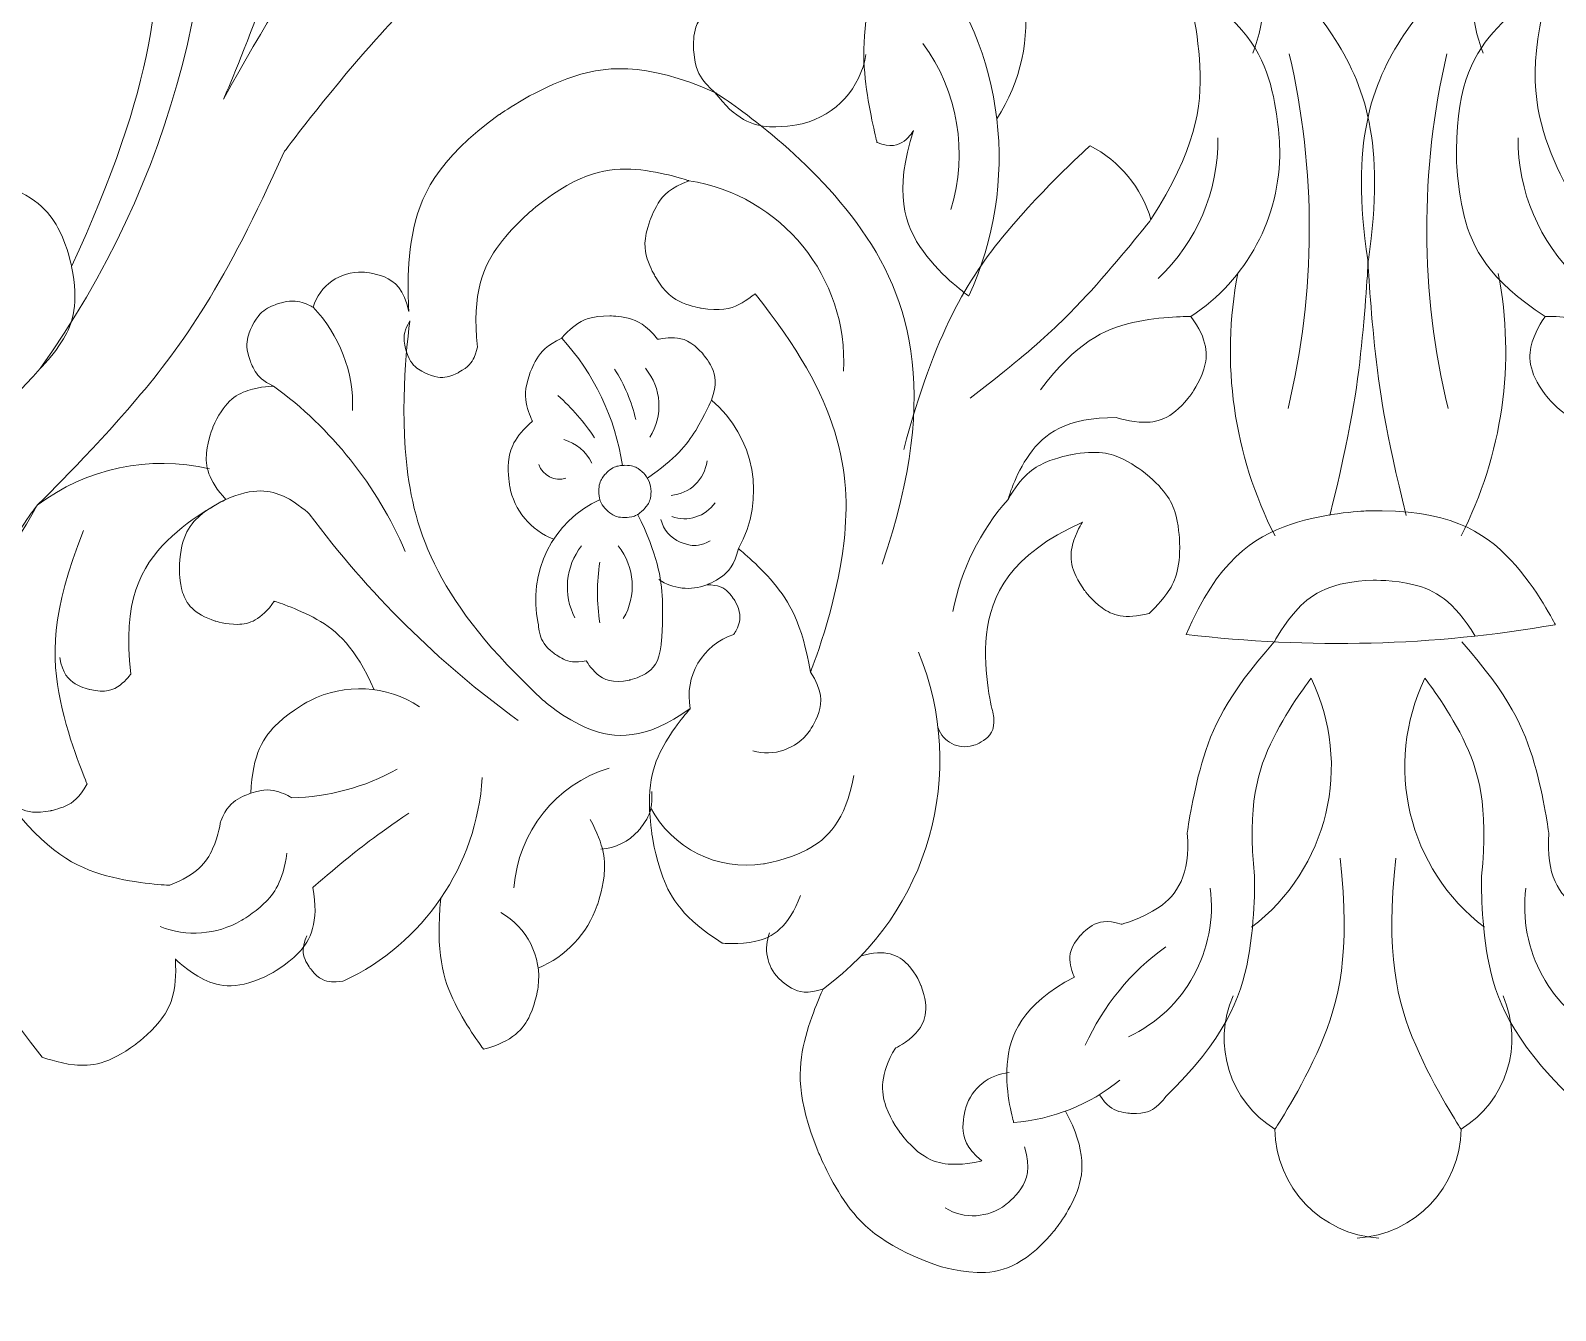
# Model space of a CAD drawing. Header units: millimetres. Extents: x 5145 to 5390, y 4061 to 4322.
# Drawn here: x 5203.39 to 5253.24, y 4118.08 to 4159.95 of the extents above; entities that cross this region are included whole.
import ezdxf

# ---------------------------------------------------------------- set-up
doc = ezdxf.new("R2010")
doc.units = ezdxf.units.MM
doc.header["$MEASUREMENT"] = 0
doc.layers.add('SITARA ALL', color=18, linetype='Continuous', true_color=0x000000)

msp = doc.modelspace()

# ---------------------------------------------------------------- linework, layer by layer
at = {"layer": 'SITARA ALL', "color": 2, "lineweight": 9, "true_color": 0xffff00}
for points, knots in [([(5145.115, 4183.106), (5145.115, 4183.106), (5389.115, 4183.106), (5389.115, 4183.106), (5389.115, 4183.106), (5389.115, 4183.106), (5389.115, 4152.606), (5389.115, 4122.106), (5389.115, 4061.106), (5389.115, 4061.106), (5389.115, 4061.106), (5389.115, 4061.106), (5328.115, 4061.106), (5267.115, 4061.106), (5145.115, 4061.106), (5145.115, 4061.106), (5145.115, 4061.106), (5145.115, 4061.106), (5145.115, 4091.606), (5145.115, 4122.106), (5145.115, 4183.106), (5145.115, 4183.106)], [0, 0, 0, 0, 0.142857, 0.142857, 0.142857, 0.285714, 0.285714, 0.285714, 0.428571, 0.428571, 0.428571, 0.571429, 0.571429, 0.571429, 0.714286, 0.714286, 0.714286, 0.857143, 0.857143, 0.857143, 1, 1, 1, 1]), ([(5156.493, 4092.915), (5156.493, 4092.915), (5147.115, 4092.915), (5147.115, 4092.915), (5147.115, 4092.915), (5147.115, 4092.915), (5147.115, 4115.213), (5147.115, 4137.511), (5147.115, 4182.106), (5147.115, 4182.106), (5147.115, 4182.106), (5147.115, 4182.106), (5197.115, 4182.106), (5247.115, 4182.106), (5347.115, 4182.106), (5347.115, 4182.106), (5347.115, 4182.106), (5347.115, 4182.106), (5347.115, 4152.106), (5347.115, 4122.106), (5347.115, 4062.106), (5347.115, 4062.106)], [0, 0, 0, 0, 0.125, 0.125, 0.125, 0.25, 0.25, 0.25, 0.375, 0.375, 0.375, 0.5, 0.5, 0.5, 0.625, 0.625, 0.625, 0.75, 0.75, 0.75, 1, 1, 1, 1]), ([(5232.727, 4162.469), (5235.248, 4159.285), (5235.763, 4154.95), (5234.062, 4151.263), (5234.062, 4151.263), (5233.194, 4151.865), (5232.577, 4152.717), (5231.96, 4153.57), (5231.593, 4154.673), (5232.26, 4156.677), (5232.26, 4156.677), (5232.137, 4156.472), (5231.948, 4156.329), (5231.758, 4156.185), (5231.504, 4156.102), (5231.063, 4156.284), (5231.063, 4156.284), (5230.82, 4157.229), (5230.698, 4158.196), (5230.577, 4159.164), (5230.577, 4160.155), (5231.063, 4162.043), (5231.063, 4162.043), (5231.06, 4163.28), (5230.848, 4164.498), (5230.635, 4165.715), (5230.212, 4166.914), (5228.661, 4168.841), (5228.661, 4168.841), (5228.282, 4169.585), (5227.745, 4170.224), (5227.209, 4170.862), (5226.515, 4171.395), (5224.882, 4171.746), (5224.882, 4171.746), (5224.066, 4171.922), (5223.232, 4171.909), (5222.398, 4171.896), (5221.547, 4171.696), (5220.243, 4170.651), (5220.243, 4170.651), (5218.11, 4168.829), (5216.15, 4166.822), (5214.19, 4164.814), (5212.404, 4162.622), (5209.699, 4157.705), (5209.699, 4157.705), (5210.354, 4159.194), (5210.894, 4160.728), (5211.434, 4162.263), (5211.858, 4163.842), (5212.214, 4167.077), (5212.214, 4167.077), (5212.434, 4168.304), (5212.223, 4169.527), (5212.013, 4170.75), (5211.371, 4171.969), (5209.095, 4172.991), (5209.095, 4172.991), (5209.14, 4173.622), (5209.025, 4174.243), (5208.909, 4174.865), (5208.633, 4175.476), (5207.626, 4176.242), (5207.626, 4176.242), (5207.122, 4176.626), (5206.539, 4176.869), (5205.956, 4177.113), (5205.293, 4177.216), (5204.1, 4176.793), (5204.1, 4176.793), (5203.503, 4176.581), (5202.98, 4176.226), (5202.457, 4175.872), (5202.008, 4175.374), (5201.709, 4174.144), (5201.709, 4174.144), (5201.56, 4173.528), (5201.57, 4172.897), (5201.581, 4172.265), (5201.751, 4171.616), (5202.617, 4170.693), (5202.617, 4170.693), (5202.822, 4170.333), (5203.124, 4170.052), (5203.426, 4169.771), (5203.825, 4169.568), (5204.647, 4169.66), (5204.647, 4169.66), (5205.058, 4169.706), (5205.436, 4169.871), (5205.814, 4170.037), (5206.158, 4170.323), (5206.399, 4171.115), (5206.399, 4171.115), (5207.231, 4167.967), (5207.499, 4164.723), (5207.767, 4161.478), (5207.472, 4158.137), (5204.732, 4152.23)], [0, 0, 0, 0, 0.029412, 0.029412, 0.029412, 0.058824, 0.058824, 0.058824, 0.088235, 0.088235, 0.088235, 0.117647, 0.117647, 0.117647, 0.147059, 0.147059, 0.147059, 0.176471, 0.176471, 0.176471, 0.205882, 0.205882, 0.205882, 0.235294, 0.235294, 0.235294, 0.264706, 0.264706, 0.264706, 0.294118, 0.294118, 0.294118, 0.323529, 0.323529, 0.323529, 0.352941, 0.352941, 0.352941, 0.382353, 0.382353, 0.382353, 0.411765, 0.411765, 0.411765, 0.441176, 0.441176, 0.441176, 0.470588, 0.470588, 0.470588, 0.5, 0.5, 0.5, 0.529412, 0.529412, 0.529412, 0.558824, 0.558824, 0.558824, 0.588235, 0.588235, 0.588235, 0.617647, 0.617647, 0.617647, 0.647059, 0.647059, 0.647059, 0.676471, 0.676471, 0.676471, 0.705882, 0.705882, 0.705882, 0.735294, 0.735294, 0.735294, 0.764706, 0.764706, 0.764706, 0.794118, 0.794118, 0.794118, 0.823529, 0.823529, 0.823529, 0.852941, 0.852941, 0.852941, 0.882353, 0.882353, 0.882353, 0.911765, 0.911765, 0.911765, 0.941176, 0.941176, 0.941176, 1, 1, 1, 1]), ([(5173.484, 4176.604), (5173.381, 4176.351), (5173.391, 4176.066), (5173.512, 4175.821), (5173.512, 4175.821), (5175.05, 4175.638), (5176.487, 4175.067), (5177.924, 4174.497), (5179.262, 4173.539), (5180.605, 4170.75), (5180.605, 4170.75), (5182.045, 4168.089), (5183.255, 4165.317), (5184.466, 4162.544), (5185.447, 4159.66), (5186.407, 4153.687), (5186.407, 4153.687), (5186.736, 4151.795), (5187.593, 4150.083), (5188.451, 4148.371), (5189.839, 4146.839), (5193.539, 4145.815), (5193.539, 4145.815), (5195.39, 4145.303), (5197.304, 4145.346), (5199.218, 4145.389), (5201.197, 4145.987), (5203.706, 4148.894), (5203.706, 4148.894), (5204.148, 4149.328), (5204.465, 4149.858), (5204.783, 4150.389), (5204.976, 4151.016), (5204.732, 4152.23), (5204.732, 4152.23), (5204.61, 4152.838), (5204.34, 4153.394), (5204.069, 4153.949), (5203.65, 4154.454), (5202.5, 4154.914), (5202.5, 4154.914), (5202.22, 4154.776), (5201.915, 4154.714), (5201.61, 4154.651), (5201.279, 4154.663), (5200.742, 4154.98), (5200.742, 4154.98), (5200.474, 4155.139), (5200.254, 4155.359), (5200.035, 4155.58), (5199.864, 4155.864), (5199.835, 4156.487)], [0, 0, 0, 0, 0.055556, 0.055556, 0.055556, 0.111111, 0.111111, 0.111111, 0.166667, 0.166667, 0.166667, 0.222222, 0.222222, 0.222222, 0.277778, 0.277778, 0.277778, 0.333333, 0.333333, 0.333333, 0.388889, 0.388889, 0.388889, 0.444444, 0.444444, 0.444444, 0.5, 0.5, 0.5, 0.555556, 0.555556, 0.555556, 0.611111, 0.611111, 0.611111, 0.666667, 0.666667, 0.666667, 0.722222, 0.722222, 0.722222, 0.777778, 0.777778, 0.777778, 0.833333, 0.833333, 0.833333, 0.888889, 0.888889, 0.888889, 1, 1, 1, 1]), ([(5234.978, 4157.054), (5236.583, 4159.507), (5236.113, 4162.767), (5233.877, 4164.662), (5233.877, 4164.662), (5235.042, 4164.191), (5236.289, 4164.213), (5237.536, 4164.236), (5238.866, 4164.753), (5239.942, 4167.024), (5239.942, 4167.024), (5239.354, 4167.053), (5238.788, 4167.211), (5238.222, 4167.37), (5237.677, 4167.659), (5236.97, 4168.599), (5236.97, 4168.599), (5236.607, 4168.914), (5236.174, 4169.122), (5235.74, 4169.33), (5235.238, 4169.43), (5234.325, 4169.125)], [0, 0, 0, 0, 0.125, 0.125, 0.125, 0.25, 0.25, 0.25, 0.375, 0.375, 0.375, 0.5, 0.5, 0.5, 0.625, 0.625, 0.625, 0.75, 0.75, 0.75, 1, 1, 1, 1]), ([(5209.241, 4145.614), (5207.28, 4146.069), (5205.219, 4145.634), (5203.611, 4144.424), (5203.611, 4144.424), (5205.312, 4146.074), (5206.847, 4147.879), (5208.382, 4149.684), (5209.751, 4151.644), (5211.681, 4155.974), (5211.681, 4155.974), (5213.03, 4157.793), (5214.533, 4159.489), (5216.036, 4161.184), (5217.692, 4162.756), (5221.466, 4165.263), (5221.466, 4165.263), (5221.549, 4165.777), (5221.481, 4166.293), (5221.414, 4166.808), (5221.196, 4167.324), (5220.342, 4167.922), (5220.342, 4167.922), (5219.915, 4168.221), (5219.421, 4168.384), (5218.928, 4168.548), (5218.368, 4168.577), (5217.458, 4168.069)], [0, 0, 0, 0, 0.1, 0.1, 0.1, 0.2, 0.2, 0.2, 0.3, 0.3, 0.3, 0.4, 0.4, 0.4, 0.5, 0.5, 0.5, 0.6, 0.6, 0.6, 0.7, 0.7, 0.7, 0.8, 0.8, 0.8, 1, 1, 1, 1]), ([(5230.698, 4159.164), (5230.531, 4158.065), (5229.72, 4157.174), (5228.643, 4156.902), (5228.643, 4156.902), (5228.104, 4156.767), (5227.551, 4156.799), (5226.998, 4156.832), (5226.43, 4157.033), (5225.762, 4157.921), (5225.762, 4157.921), (5225.564, 4158.087), (5225.402, 4158.289), (5225.241, 4158.491), (5225.116, 4158.729), (5225.071, 4159.245), (5225.071, 4159.245), (5225.049, 4159.502), (5225.078, 4159.76), (5225.108, 4160.017), (5225.19, 4160.274), (5225.524, 4160.67), (5225.524, 4160.67), (5225.691, 4160.867), (5225.894, 4161.028), (5226.097, 4161.188), (5226.336, 4161.311), (5226.851, 4161.353), (5226.851, 4161.353), (5227.109, 4161.374), (5227.366, 4161.343), (5227.624, 4161.311), (5227.88, 4161.228), (5228.274, 4160.892), (5228.274, 4160.892), (5228.536, 4162.061), (5228.648, 4163.253), (5228.76, 4164.446), (5228.721, 4165.662), (5228.045, 4167.961)], [0, 0, 0, 0, 0.071429, 0.071429, 0.071429, 0.142857, 0.142857, 0.142857, 0.214286, 0.214286, 0.214286, 0.285714, 0.285714, 0.285714, 0.357143, 0.357143, 0.357143, 0.428571, 0.428571, 0.428571, 0.5, 0.5, 0.5, 0.571429, 0.571429, 0.571429, 0.642857, 0.642857, 0.642857, 0.714286, 0.714286, 0.714286, 0.785714, 0.785714, 0.785714, 0.857143, 0.857143, 0.857143, 1, 1, 1, 1]), ([(5243.351, 4159.201), (5243.786, 4160.322), (5243.82, 4161.558), (5243.448, 4162.701), (5243.448, 4162.701), (5244.882, 4161.41), (5245.944, 4159.8), (5247.007, 4158.191), (5247.697, 4156.264), (5247.125, 4152.446), (5247.125, 4152.446), (5247.045, 4151.036), (5246.9, 4149.632), (5246.756, 4148.227), (5246.545, 4146.828), (5245.867, 4144.086)], [0, 0, 0, 0, 0.166667, 0.166667, 0.166667, 0.333333, 0.333333, 0.333333, 0.5, 0.5, 0.5, 0.666667, 0.666667, 0.666667, 1, 1, 1, 1]), ([(5250.878, 4159.201), (5250.444, 4160.321), (5250.41, 4161.558), (5250.781, 4162.701), (5250.781, 4162.701), (5249.347, 4161.408), (5248.284, 4159.799), (5247.222, 4158.19), (5246.531, 4156.266), (5247.105, 4152.446), (5247.105, 4152.446), (5247.184, 4151.036), (5247.329, 4149.632), (5247.474, 4148.227), (5247.684, 4146.828), (5248.362, 4144.086)], [0, 0, 0, 0, 0.166667, 0.166667, 0.166667, 0.333333, 0.333333, 0.333333, 0.5, 0.5, 0.5, 0.666667, 0.666667, 0.666667, 1, 1, 1, 1]), ([(5241.326, 4150.592), (5243.159, 4151.793), (5244.253, 4153.844), (5244.228, 4156.036), (5244.228, 4156.036), (5244.215, 4157.132), (5243.923, 4158.186), (5243.632, 4159.241), (5243.062, 4160.254), (5241.201, 4161.412), (5241.201, 4161.412), (5241.551, 4160.111), (5241.618, 4158.766), (5241.685, 4157.421), (5241.47, 4156.033), (5240.018, 4153.764), (5240.018, 4153.764), (5239.16, 4152.668), (5238.234, 4151.63), (5237.308, 4150.591), (5236.314, 4149.609), (5234.104, 4147.919)], [0, 0, 0, 0, 0.125, 0.125, 0.125, 0.25, 0.25, 0.25, 0.375, 0.375, 0.375, 0.5, 0.5, 0.5, 0.625, 0.625, 0.625, 0.75, 0.75, 0.75, 1, 1, 1, 1]), ([(5260.126, 4147.919), (5257.915, 4149.609), (5255.927, 4151.573), (5254.211, 4153.764), (5254.211, 4153.764), (5253.485, 4154.898), (5253.015, 4156.159), (5252.544, 4157.421), (5252.33, 4158.81), (5253.028, 4161.412), (5253.028, 4161.412), (5252.098, 4160.832), (5251.348, 4160.036), (5250.597, 4159.24), (5250.027, 4158.228), (5250.002, 4156.036), (5250.002, 4156.036), (5249.989, 4154.94), (5250.256, 4153.879), (5250.523, 4152.819), (5251.07, 4151.793), (5252.904, 4150.592), (5252.904, 4150.592), (5252.625, 4150.214), (5252.484, 4149.766), (5252.344, 4149.319), (5252.343, 4148.803), (5252.901, 4148.045), (5252.901, 4148.045), (5253.179, 4147.666), (5253.565, 4147.399), (5253.95, 4147.132), (5254.443, 4146.978), (5255.332, 4147.285), (5255.332, 4147.285), (5256.158, 4147.294), (5256.935, 4147.023), (5257.712, 4146.753), (5258.44, 4146.204), (5258.881, 4144.612), (5258.881, 4144.612), (5259.341, 4144.093), (5259.728, 4143.517), (5260.114, 4142.94), (5260.426, 4142.306), (5260.686, 4140.944)], [0, 0, 0, 0, 0.0625, 0.0625, 0.0625, 0.125, 0.125, 0.125, 0.1875, 0.1875, 0.1875, 0.25, 0.25, 0.25, 0.3125, 0.3125, 0.3125, 0.375, 0.375, 0.375, 0.4375, 0.4375, 0.4375, 0.5, 0.5, 0.5, 0.5625, 0.5625, 0.5625, 0.625, 0.625, 0.625, 0.6875, 0.6875, 0.6875, 0.75, 0.75, 0.75, 0.8125, 0.8125, 0.8125, 0.875, 0.875, 0.875, 1, 1, 1, 1]), ([(5212.627, 4150.898), (5212.843, 4151.605), (5213.511, 4152.076), (5214.249, 4152.042), (5214.249, 4152.042), (5214.618, 4152.026), (5214.958, 4151.885), (5215.298, 4151.744), (5215.609, 4151.478), (5215.76, 4150.755), (5215.76, 4150.755), (5215.648, 4152.014), (5215.873, 4153.255), (5216.098, 4154.497), (5216.661, 4155.722), (5218.715, 4157.194), (5218.715, 4157.194), (5219.742, 4157.93), (5220.926, 4158.367), (5222.11, 4158.804), (5223.451, 4158.942), (5225.762, 4157.921), (5225.762, 4157.921), (5228.357, 4156.301), (5230.22, 4153.891), (5232.084, 4151.481), (5233.216, 4148.28), (5231.233, 4142.494)], [0, 0, 0, 0, 0.1, 0.1, 0.1, 0.2, 0.2, 0.2, 0.3, 0.3, 0.3, 0.4, 0.4, 0.4, 0.5, 0.5, 0.5, 0.6, 0.6, 0.6, 0.7, 0.7, 0.7, 0.8, 0.8, 0.8, 1, 1, 1, 1]), ([(5240.018, 4153.764), (5239.713, 4154.808), (5238.993, 4155.68), (5238.026, 4156.178), (5238.026, 4156.178), (5236.549, 4154.852), (5235.281, 4153.326), (5234.014, 4151.8), (5232.956, 4150.074), (5231.935, 4146.238)], [0, 0, 0, 0, 0.25, 0.25, 0.25, 0.5, 0.5, 0.5, 1, 1, 1, 1]), ([(5225.651, 4147.859), (5227.075, 4146.667), (5227.444, 4144.625), (5226.531, 4143.007), (5226.531, 4143.007), (5227.155, 4142.498), (5227.677, 4141.884), (5228.198, 4141.27), (5228.617, 4140.551), (5228.886, 4138.963), (5228.886, 4138.963), (5229.733, 4141.037), (5229.984, 4143.259), (5230.234, 4145.48), (5229.889, 4147.849), (5227.076, 4151.337), (5227.076, 4151.337), (5226.831, 4151.133), (5226.547, 4150.987), (5226.263, 4150.841), (5225.94, 4150.755), (5225.311, 4150.864), (5225.311, 4150.864), (5224.997, 4150.918), (5224.702, 4151.041), (5224.408, 4151.163), (5224.133, 4151.354), (5223.81, 4151.904), (5223.81, 4151.904), (5223.648, 4152.179), (5223.552, 4152.483), (5223.455, 4152.787), (5223.422, 4153.12), (5223.634, 4153.722), (5223.634, 4153.722), (5223.739, 4154.024), (5223.909, 4154.294), (5224.078, 4154.564), (5224.311, 4154.804), (5224.907, 4155.032), (5224.907, 4155.032), (5224.066, 4155.329), (5223.178, 4155.4), (5222.29, 4155.471), (5221.356, 4155.317), (5219.954, 4154.212), (5219.954, 4154.212), (5219.254, 4153.66), (5218.719, 4152.948), (5218.183, 4152.236), (5217.814, 4151.364), (5217.998, 4149.589), (5217.998, 4149.589), (5217.963, 4149.414), (5217.891, 4149.252), (5217.818, 4149.09), (5217.708, 4148.94), (5217.396, 4148.769), (5217.396, 4148.769), (5217.241, 4148.684), (5217.07, 4148.635), (5216.899, 4148.586), (5216.713, 4148.574), (5216.382, 4148.703), (5216.382, 4148.703), (5216.216, 4148.768), (5216.069, 4148.868), (5215.922, 4148.968), (5215.794, 4149.102), (5215.68, 4149.439), (5215.68, 4149.439), (5215.623, 4149.608), (5215.605, 4149.784), (5215.587, 4149.961), (5215.608, 4150.146), (5215.793, 4150.45), (5215.793, 4150.45), (5215.446, 4148.152), (5215.678, 4145.843), (5215.91, 4143.534), (5216.721, 4141.215), (5220.132, 4138.057), (5220.132, 4138.057), (5220.802, 4137.445), (5221.64, 4137.109), (5222.478, 4136.773), (5223.483, 4136.712), (5224.957, 4137.77), (5224.957, 4137.77), (5224.457, 4137.216), (5224.092, 4136.567), (5223.727, 4135.917), (5223.496, 4135.171), (5223.698, 4133.692), (5223.698, 4133.692), (5223.799, 4132.953), (5224.06, 4132.255), (5224.321, 4131.556), (5224.743, 4130.9), (5226.004, 4130.101), (5226.004, 4130.101), (5226.559, 4130.032), (5227.102, 4130.159), (5227.644, 4130.286), (5228.174, 4130.609), (5228.558, 4131.661)], [0, 0, 0, 0, 0.027778, 0.027778, 0.027778, 0.055556, 0.055556, 0.055556, 0.083333, 0.083333, 0.083333, 0.111111, 0.111111, 0.111111, 0.138889, 0.138889, 0.138889, 0.166667, 0.166667, 0.166667, 0.194444, 0.194444, 0.194444, 0.222222, 0.222222, 0.222222, 0.25, 0.25, 0.25, 0.277778, 0.277778, 0.277778, 0.305556, 0.305556, 0.305556, 0.333333, 0.333333, 0.333333, 0.361111, 0.361111, 0.361111, 0.388889, 0.388889, 0.388889, 0.416667, 0.416667, 0.416667, 0.444444, 0.444444, 0.444444, 0.472222, 0.472222, 0.472222, 0.5, 0.5, 0.5, 0.527778, 0.527778, 0.527778, 0.555556, 0.555556, 0.555556, 0.583333, 0.583333, 0.583333, 0.611111, 0.611111, 0.611111, 0.638889, 0.638889, 0.638889, 0.666667, 0.666667, 0.666667, 0.694444, 0.694444, 0.694444, 0.722222, 0.722222, 0.722222, 0.75, 0.75, 0.75, 0.777778, 0.777778, 0.777778, 0.805556, 0.805556, 0.805556, 0.833333, 0.833333, 0.833333, 0.861111, 0.861111, 0.861111, 0.888889, 0.888889, 0.888889, 0.916667, 0.916667, 0.916667, 0.944444, 0.944444, 0.944444, 1, 1, 1, 1]), ([(5213.919, 4147.519), (5213.961, 4148.774), (5213.496, 4149.992), (5212.627, 4150.898), (5212.627, 4150.898), (5212.455, 4150.994), (5212.267, 4151.052), (5212.079, 4151.11), (5211.876, 4151.132), (5211.5, 4151.015), (5211.5, 4151.015), (5211.311, 4150.957), (5211.139, 4150.862), (5210.967, 4150.767), (5210.811, 4150.634), (5210.635, 4150.282), (5210.635, 4150.282), (5210.547, 4150.106), (5210.496, 4149.916), (5210.446, 4149.726), (5210.434, 4149.521), (5210.566, 4149.15), (5210.566, 4149.15), (5210.632, 4148.965), (5210.735, 4148.797), (5210.837, 4148.629), (5210.976, 4148.479), (5211.335, 4148.318), (5211.335, 4148.318), (5210.901, 4148.308), (5210.49, 4148.171), (5210.079, 4148.034), (5209.692, 4147.77), (5209.355, 4146.969), (5209.355, 4146.969), (5209.187, 4146.569), (5209.144, 4146.138), (5209.101, 4145.707), (5209.183, 4145.245), (5209.777, 4144.611), (5209.777, 4144.611), (5208.703, 4144.089), (5207.854, 4143.256), (5207.005, 4142.422), (5206.381, 4141.277), (5206.673, 4138.906), (5206.673, 4138.906), (5206.522, 4138.692), (5206.315, 4138.535), (5206.107, 4138.377), (5205.842, 4138.275), (5205.332, 4138.392), (5205.332, 4138.392), (5205.078, 4138.45), (5204.853, 4138.582), (5204.628, 4138.714), (5204.434, 4138.921), (5204.348, 4139.436)], [0, 0, 0, 0, 0.05, 0.05, 0.05, 0.1, 0.1, 0.1, 0.15, 0.15, 0.15, 0.2, 0.2, 0.2, 0.25, 0.25, 0.25, 0.3, 0.3, 0.3, 0.35, 0.35, 0.35, 0.4, 0.4, 0.4, 0.45, 0.45, 0.45, 0.5, 0.5, 0.5, 0.55, 0.55, 0.55, 0.6, 0.6, 0.6, 0.65, 0.65, 0.65, 0.7, 0.7, 0.7, 0.75, 0.75, 0.75, 0.8, 0.8, 0.8, 0.85, 0.85, 0.85, 0.9, 0.9, 0.9, 1, 1, 1, 1]), ([(5220.495, 4143.31), (5219.744, 4143.594), (5219.196, 4144.253), (5219.054, 4145.044), (5219.054, 4145.044), (5218.982, 4145.439), (5219.017, 4145.838), (5219.052, 4146.238), (5219.194, 4146.642), (5219.798, 4147.171), (5219.798, 4147.171), (5219.681, 4147.414), (5219.615, 4147.676), (5219.549, 4147.937), (5219.534, 4148.216), (5219.713, 4148.725), (5219.713, 4148.725), (5219.802, 4148.979), (5219.941, 4149.211), (5220.08, 4149.442), (5220.268, 4149.651), (5220.754, 4149.884), (5220.754, 4149.884), (5220.949, 4150.117), (5221.192, 4150.301), (5221.434, 4150.484), (5221.724, 4150.618), (5222.332, 4150.611), (5222.332, 4150.611), (5222.636, 4150.607), (5222.931, 4150.535), (5223.227, 4150.463), (5223.513, 4150.322), (5223.891, 4149.846), (5223.891, 4149.846), (5224.161, 4149.909), (5224.437, 4149.895), (5224.713, 4149.882), (5224.996, 4149.792), (5225.363, 4149.377), (5225.363, 4149.377), (5225.547, 4149.17), (5225.667, 4148.92), (5225.786, 4148.671), (5225.841, 4148.379), (5225.651, 4147.859), (5225.651, 4147.859), (5225.428, 4147.344), (5225.135, 4146.866), (5224.842, 4146.387), (5224.479, 4145.945), (5223.556, 4145.306)], [0, 0, 0, 0, 0.055556, 0.055556, 0.055556, 0.111111, 0.111111, 0.111111, 0.166667, 0.166667, 0.166667, 0.222222, 0.222222, 0.222222, 0.277778, 0.277778, 0.277778, 0.333333, 0.333333, 0.333333, 0.388889, 0.388889, 0.388889, 0.444444, 0.444444, 0.444444, 0.5, 0.5, 0.5, 0.555556, 0.555556, 0.555556, 0.611111, 0.611111, 0.611111, 0.666667, 0.666667, 0.666667, 0.722222, 0.722222, 0.722222, 0.777778, 0.777778, 0.777778, 0.833333, 0.833333, 0.833333, 0.888889, 0.888889, 0.888889, 1, 1, 1, 1]), ([(5233.543, 4140.944), (5233.804, 4142.307), (5234.428, 4143.574), (5235.348, 4144.612), (5235.348, 4144.612), (5235.568, 4145.408), (5236.043, 4146.08), (5236.517, 4146.752), (5237.246, 4147.301), (5238.897, 4147.285), (5238.897, 4147.285), (5239.342, 4147.132), (5239.811, 4147.132), (5240.279, 4147.133), (5240.772, 4147.286), (5241.329, 4148.045), (5241.329, 4148.045), (5241.607, 4148.424), (5241.746, 4148.872), (5241.885, 4149.32), (5241.885, 4149.835), (5241.326, 4150.592), (5241.326, 4150.592), (5240.361, 4150.608), (5239.422, 4150.393), (5238.484, 4150.179), (5237.57, 4149.734), (5236.405, 4148.198)], [0, 0, 0, 0, 0.1, 0.1, 0.1, 0.2, 0.2, 0.2, 0.3, 0.3, 0.3, 0.4, 0.4, 0.4, 0.5, 0.5, 0.5, 0.6, 0.6, 0.6, 0.7, 0.7, 0.7, 0.8, 0.8, 0.8, 1, 1, 1, 1]), ([(5186.7, 4147.929), (5187.064, 4143.972), (5189.966, 4140.719), (5193.857, 4139.914), (5193.857, 4139.914), (5195.803, 4139.512), (5197.765, 4139.767), (5199.727, 4140.023), (5201.706, 4140.936), (5203.611, 4144.424), (5203.611, 4144.424), (5201.55, 4141.755), (5200.534, 4138.557), (5199.519, 4135.359), (5199.55, 4131.631), (5203.77, 4126.371), (5203.77, 4126.371), (5204.281, 4126.176), (5204.824, 4126.118), (5205.368, 4126.06), (5205.943, 4126.138), (5206.823, 4126.788), (5206.823, 4126.788), (5207.264, 4127.113), (5207.607, 4127.538), (5207.95, 4127.963), (5208.195, 4128.489), (5208.125, 4129.581), (5208.125, 4129.581), (5208.534, 4129.168), (5209.053, 4128.912), (5209.573, 4128.656), (5210.202, 4128.557), (5211.234, 4129.093), (5211.234, 4129.093), (5211.749, 4129.361), (5212.148, 4129.781), (5212.547, 4130.201), (5212.828, 4130.772), (5212.622, 4131.917), (5212.622, 4131.917), (5213.12, 4132.354), (5213.63, 4132.776), (5214.141, 4133.198), (5214.664, 4133.605), (5215.758, 4134.352)], [0, 0, 0, 0, 0.0625, 0.0625, 0.0625, 0.125, 0.125, 0.125, 0.1875, 0.1875, 0.1875, 0.25, 0.25, 0.25, 0.3125, 0.3125, 0.3125, 0.375, 0.375, 0.375, 0.4375, 0.4375, 0.4375, 0.5, 0.5, 0.5, 0.5625, 0.5625, 0.5625, 0.625, 0.625, 0.625, 0.6875, 0.6875, 0.6875, 0.75, 0.75, 0.75, 0.8125, 0.8125, 0.8125, 0.875, 0.875, 0.875, 1, 1, 1, 1]), ([(5233.059, 4137.138), (5233.226, 4136.677), (5233.721, 4136.423), (5234.193, 4136.557), (5234.193, 4136.557), (5234.429, 4136.625), (5234.618, 4136.777), (5234.808, 4136.93), (5234.952, 4137.168), (5234.85, 4137.648), (5234.85, 4137.648), (5234.506, 4138.903), (5234.644, 4140.19), (5234.783, 4141.477), (5235.405, 4142.796), (5237.776, 4143.866), (5237.776, 4143.866), (5237.559, 4143.521), (5237.457, 4143.128), (5237.355, 4142.734), (5237.37, 4142.291), (5237.851, 4141.633), (5237.851, 4141.633), (5238.092, 4141.303), (5238.42, 4141.064), (5238.749, 4140.825), (5239.166, 4140.676), (5239.955, 4140.881), (5239.955, 4140.881), (5240.284, 4141.175), (5240.539, 4141.533), (5240.795, 4141.891), (5240.978, 4142.313), (5240.956, 4143.193), (5240.956, 4143.193), (5240.946, 4143.634), (5240.839, 4144.06), (5240.732, 4144.487), (5240.529, 4144.9), (5239.844, 4145.454), (5239.844, 4145.454), (5239.502, 4145.731), (5239.108, 4145.926), (5238.714, 4146.121), (5238.267, 4146.234), (5237.402, 4146.072), (5237.402, 4146.072), (5236.969, 4145.991), (5236.565, 4145.817), (5236.161, 4145.643), (5235.786, 4145.377), (5235.348, 4144.612)], [0, 0, 0, 0, 0.055556, 0.055556, 0.055556, 0.111111, 0.111111, 0.111111, 0.166667, 0.166667, 0.166667, 0.222222, 0.222222, 0.222222, 0.277778, 0.277778, 0.277778, 0.333333, 0.333333, 0.333333, 0.388889, 0.388889, 0.388889, 0.444444, 0.444444, 0.444444, 0.5, 0.5, 0.5, 0.555556, 0.555556, 0.555556, 0.611111, 0.611111, 0.611111, 0.666667, 0.666667, 0.666667, 0.722222, 0.722222, 0.722222, 0.777778, 0.777778, 0.777778, 0.833333, 0.833333, 0.833333, 0.888889, 0.888889, 0.888889, 1, 1, 1, 1]), ([(5223.675, 4144.871), (5223.675, 4145.098), (5223.585, 4145.315), (5223.425, 4145.475), (5223.425, 4145.475), (5223.345, 4145.555), (5223.25, 4145.618), (5223.156, 4145.681), (5223.048, 4145.726), (5222.821, 4145.725), (5222.821, 4145.725), (5222.708, 4145.725), (5222.597, 4145.703), (5222.486, 4145.68), (5222.377, 4145.635), (5222.217, 4145.475), (5222.217, 4145.475), (5222.137, 4145.394), (5222.074, 4145.3), (5222.012, 4145.206), (5221.967, 4145.098), (5221.967, 4144.871), (5221.967, 4144.871), (5221.967, 4144.758), (5221.99, 4144.647), (5222.012, 4144.536), (5222.057, 4144.427), (5222.218, 4144.267), (5222.218, 4144.267), (5222.298, 4144.187), (5222.392, 4144.124), (5222.486, 4144.062), (5222.594, 4144.017), (5222.821, 4144.017), (5222.821, 4144.017), (5222.935, 4144.017), (5223.046, 4144.039), (5223.157, 4144.062), (5223.265, 4144.107), (5223.425, 4144.268), (5223.425, 4144.268), (5223.506, 4144.348), (5223.568, 4144.442), (5223.631, 4144.536), (5223.676, 4144.644), (5223.675, 4144.871)], [0, 0, 0, 0, 0.066667, 0.066667, 0.066667, 0.133333, 0.133333, 0.133333, 0.2, 0.2, 0.2, 0.266667, 0.266667, 0.266667, 0.333333, 0.333333, 0.333333, 0.4, 0.4, 0.4, 0.466667, 0.466667, 0.466667, 0.533333, 0.533333, 0.533333, 0.6, 0.6, 0.6, 0.666667, 0.666667, 0.666667, 0.733333, 0.733333, 0.733333, 0.8, 0.8, 0.8, 0.866667, 0.866667, 0.866667, 0.933333, 0.933333, 0.933333, 1, 1, 1, 1]), ([(5219.333, 4137.381), (5216.724, 4139.271), (5214.42, 4141.551), (5212.504, 4144.14), (5212.504, 4144.14), (5212.137, 4144.483), (5211.686, 4144.701), (5211.234, 4144.919), (5210.699, 4145.012), (5209.777, 4144.611), (5209.777, 4144.611), (5209.316, 4144.411), (5208.937, 4144.083), (5208.557, 4143.756), (5208.259, 4143.302), (5208.26, 4142.297), (5208.26, 4142.297), (5208.249, 4141.92), (5208.363, 4141.563), (5208.476, 4141.206), (5208.713, 4140.868), (5209.428, 4140.633), (5209.428, 4140.633), (5209.786, 4140.516), (5210.161, 4140.523), (5210.535, 4140.53), (5210.927, 4140.661), (5211.356, 4141.279), (5211.356, 4141.279), (5212.086, 4141.061), (5212.75, 4140.687), (5213.413, 4140.314), (5214.01, 4139.784), (5214.62, 4138.388)], [0, 0, 0, 0, 0.083333, 0.083333, 0.083333, 0.166667, 0.166667, 0.166667, 0.25, 0.25, 0.25, 0.333333, 0.333333, 0.333333, 0.416667, 0.416667, 0.416667, 0.5, 0.5, 0.5, 0.583333, 0.583333, 0.583333, 0.666667, 0.666667, 0.666667, 0.75, 0.75, 0.75, 0.833333, 0.833333, 0.833333, 1, 1, 1, 1]), ([(5222.008, 4144.61), (5220.462, 4143.902), (5219.621, 4142.213), (5219.99, 4140.554), (5219.99, 4140.554), (5220, 4140.363), (5220.051, 4140.179), (5220.101, 4139.995), (5220.193, 4139.818), (5220.494, 4139.583), (5220.494, 4139.583), (5220.645, 4139.466), (5220.818, 4139.384), (5220.99, 4139.302), (5221.184, 4139.256), (5221.559, 4139.331), (5221.559, 4139.331), (5221.701, 4139.084), (5221.915, 4138.897), (5222.129, 4138.71), (5222.414, 4138.583), (5222.972, 4138.703), (5222.972, 4138.703), (5223.251, 4138.762), (5223.495, 4138.909), (5223.739, 4139.055), (5223.947, 4139.287), (5224.005, 4139.855), (5224.005, 4139.855), (5224.077, 4140.588), (5224.047, 4141.325), (5224.016, 4142.061), (5223.884, 4142.8), (5223.237, 4144.125)], [0, 0, 0, 0, 0.083333, 0.083333, 0.083333, 0.166667, 0.166667, 0.166667, 0.25, 0.25, 0.25, 0.333333, 0.333333, 0.333333, 0.416667, 0.416667, 0.416667, 0.5, 0.5, 0.5, 0.583333, 0.583333, 0.583333, 0.666667, 0.666667, 0.666667, 0.75, 0.75, 0.75, 0.833333, 0.833333, 0.833333, 1, 1, 1, 1]), ([(5223.994, 4143.951), (5224.083, 4143.622), (5224.317, 4143.351), (5224.631, 4143.215), (5224.631, 4143.215), (5224.787, 4143.148), (5224.955, 4143.117), (5225.123, 4143.087), (5225.302, 4143.095), (5225.603, 4143.256)], [0, 0, 0, 0, 0.25, 0.25, 0.25, 0.5, 0.5, 0.5, 1, 1, 1, 1]), ([(5241.173, 4140.197), (5245.188, 4139.712), (5249.251, 4139.818), (5253.235, 4140.513), (5253.235, 4140.513), (5252.665, 4141.681), (5251.782, 4142.628), (5250.898, 4143.576), (5249.701, 4144.304), (5247.103, 4144.236), (5247.103, 4144.236), (5245.804, 4144.201), (5244.575, 4143.79), (5243.346, 4143.379), (5242.187, 4142.59), (5241.173, 4140.197)], [0, 0, 0, 0, 0.2, 0.2, 0.2, 0.4, 0.4, 0.4, 0.6, 0.6, 0.6, 0.8, 0.8, 0.8, 1, 1, 1, 1]), ([(5215.371, 4135.783), (5214.315, 4135.198), (5213.132, 4134.88), (5211.926, 4134.855), (5211.926, 4134.855), (5211.725, 4134.975), (5211.502, 4135.049), (5211.28, 4135.123), (5211.037, 4135.15), (5210.592, 4135.003), (5210.592, 4135.003), (5210.37, 4134.929), (5210.169, 4134.809), (5209.968, 4134.689), (5209.789, 4134.523), (5209.609, 4134.09), (5209.609, 4134.09), (5209.538, 4133.616), (5209.344, 4133.179), (5209.149, 4132.743), (5208.83, 4132.342), (5207.94, 4131.99), (5207.94, 4131.99), (5206.89, 4132.03), (5205.876, 4132.305), (5204.863, 4132.58), (5203.886, 4133.091), (5202.621, 4134.769), (5202.621, 4134.769), (5202.824, 4134.61), (5203.056, 4134.5), (5203.288, 4134.389), (5203.55, 4134.327), (5204.054, 4134.43), (5204.054, 4134.43), (5204.306, 4134.482), (5204.541, 4134.588), (5204.775, 4134.693), (5204.991, 4134.853), (5205.238, 4135.305), (5205.238, 4135.305), (5204.665, 4136.622), (5204.368, 4138.027), (5204.071, 4139.432), (5204.05, 4140.926), (5205.122, 4143.591)], [0, 0, 0, 0, 0.0625, 0.0625, 0.0625, 0.125, 0.125, 0.125, 0.1875, 0.1875, 0.1875, 0.25, 0.25, 0.25, 0.3125, 0.3125, 0.3125, 0.375, 0.375, 0.375, 0.4375, 0.4375, 0.4375, 0.5, 0.5, 0.5, 0.5625, 0.5625, 0.5625, 0.625, 0.625, 0.625, 0.6875, 0.6875, 0.6875, 0.75, 0.75, 0.75, 0.8125, 0.8125, 0.8125, 0.875, 0.875, 0.875, 1, 1, 1, 1]), ([(5223.926, 4141.993), (5224.388, 4141.68), (5224.974, 4141.614), (5225.495, 4141.816), (5225.495, 4141.816), (5225.755, 4141.918), (5225.982, 4142.08), (5226.208, 4142.241), (5226.402, 4142.464), (5226.531, 4143.007)], [0, 0, 0, 0, 0.25, 0.25, 0.25, 0.5, 0.5, 0.5, 1, 1, 1, 1]), ([(5239.006, 4125.618), (5238.016, 4124.815), (5236.803, 4124.332), (5235.531, 4124.236), (5235.531, 4124.236), (5235.25, 4125.163), (5235.317, 4126.125), (5235.385, 4127.087), (5235.801, 4128.084), (5237.514, 4128.99), (5237.514, 4128.99), (5237.409, 4129.217), (5237.376, 4129.465), (5237.343, 4129.712), (5237.382, 4129.98), (5237.714, 4130.355), (5237.714, 4130.355), (5237.88, 4130.542), (5238.094, 4130.671), (5238.308, 4130.8), (5238.57, 4130.871), (5239.045, 4130.716), (5239.045, 4130.716), (5239.722, 4130.881), (5240.289, 4131.279), (5240.856, 4131.677), (5241.314, 4132.307), (5241.205, 4133.696), (5241.205, 4133.696), (5241.357, 4134.857), (5241.68, 4135.982), (5242.003, 4137.107), (5242.499, 4138.196), (5244.048, 4139.951), (5244.048, 4139.951), (5244.365, 4140.553), (5244.832, 4141.047), (5245.3, 4141.54), (5245.917, 4141.925), (5247.278, 4141.965), (5247.278, 4141.965), (5247.958, 4141.985), (5248.617, 4141.82), (5249.277, 4141.656), (5249.915, 4141.307), (5250.619, 4140.143)], [0, 0, 0, 0, 0.0625, 0.0625, 0.0625, 0.125, 0.125, 0.125, 0.1875, 0.1875, 0.1875, 0.25, 0.25, 0.25, 0.3125, 0.3125, 0.3125, 0.375, 0.375, 0.375, 0.4375, 0.4375, 0.4375, 0.5, 0.5, 0.5, 0.5625, 0.5625, 0.5625, 0.625, 0.625, 0.625, 0.6875, 0.6875, 0.6875, 0.75, 0.75, 0.75, 0.8125, 0.8125, 0.8125, 0.875, 0.875, 0.875, 1, 1, 1, 1]), ([(5224.957, 4137.77), (5224.75, 4138.822), (5225.363, 4139.862), (5226.382, 4140.193), (5226.382, 4140.193), (5226.489, 4140.355), (5226.546, 4140.54), (5226.604, 4140.724), (5226.612, 4140.932), (5226.426, 4141.272), (5226.426, 4141.272), (5226.333, 4141.441), (5226.197, 4141.579), (5226.061, 4141.716), (5225.882, 4141.821), (5225.495, 4141.816)], [0, 0, 0, 0, 0.166667, 0.166667, 0.166667, 0.333333, 0.333333, 0.333333, 0.5, 0.5, 0.5, 0.666667, 0.666667, 0.666667, 1, 1, 1, 1]), ([(5255.223, 4125.618), (5256.214, 4124.814), (5257.426, 4124.332), (5258.698, 4124.236), (5258.698, 4124.236), (5258.979, 4125.164), (5258.912, 4126.126), (5258.846, 4127.088), (5258.431, 4128.085), (5256.715, 4128.99), (5256.715, 4128.99), (5256.821, 4129.217), (5256.854, 4129.465), (5256.887, 4129.712), (5256.848, 4129.98), (5256.515, 4130.355), (5256.515, 4130.355), (5256.349, 4130.542), (5256.135, 4130.671), (5255.921, 4130.8), (5255.66, 4130.871), (5255.184, 4130.716), (5255.184, 4130.716), (5254.508, 4130.88), (5253.941, 4131.278), (5253.374, 4131.677), (5252.917, 4132.308), (5253.024, 4133.696), (5253.024, 4133.696), (5252.873, 4134.857), (5252.549, 4135.982), (5252.226, 4137.107), (5251.732, 4138.196), (5250.182, 4139.951)], [0, 0, 0, 0, 0.083333, 0.083333, 0.083333, 0.166667, 0.166667, 0.166667, 0.25, 0.25, 0.25, 0.333333, 0.333333, 0.333333, 0.416667, 0.416667, 0.416667, 0.5, 0.5, 0.5, 0.583333, 0.583333, 0.583333, 0.666667, 0.666667, 0.666667, 0.75, 0.75, 0.75, 0.833333, 0.833333, 0.833333, 1, 1, 1, 1]), ([(5232.42, 4139.615), (5234.048, 4135.67), (5232.758, 4131.12), (5229.308, 4128.609), (5229.308, 4128.609), (5228.907, 4127.777), (5228.69, 4126.88), (5228.473, 4125.984), (5228.44, 4125.022), (5229.127, 4123.307), (5229.127, 4123.307), (5229.47, 4122.45), (5229.986, 4121.684), (5230.501, 4120.919), (5231.188, 4120.246), (5232.917, 4119.596), (5232.917, 4119.596), (5233.607, 4119.348), (5234.337, 4119.326), (5235.068, 4119.304), (5235.838, 4119.507), (5236.793, 4120.619), (5236.793, 4120.619), (5237.271, 4121.175), (5237.553, 4121.849), (5237.835, 4122.523), (5237.921, 4123.314), (5237.225, 4124.604)], [0, 0, 0, 0, 0.1, 0.1, 0.1, 0.2, 0.2, 0.2, 0.3, 0.3, 0.3, 0.4, 0.4, 0.4, 0.5, 0.5, 0.5, 0.6, 0.6, 0.6, 0.7, 0.7, 0.7, 0.8, 0.8, 0.8, 1, 1, 1, 1]), ([(5227.001, 4136.387), (5227.686, 4136.191), (5228.42, 4136.443), (5228.841, 4137.018), (5228.841, 4137.018), (5229.051, 4137.306), (5229.161, 4137.643), (5229.271, 4137.981), (5229.28, 4138.369), (5228.886, 4138.963)], [0, 0, 0, 0, 0.25, 0.25, 0.25, 0.5, 0.5, 0.5, 1, 1, 1, 1]), ([(5216.106, 4137.832), (5215.034, 4138.538), (5213.666, 4138.613), (5212.524, 4138.027), (5212.524, 4138.027), (5211.952, 4137.733), (5211.482, 4137.298), (5211.012, 4136.863), (5210.643, 4136.286), (5210.592, 4135.003)], [0, 0, 0, 0, 0.25, 0.25, 0.25, 0.5, 0.5, 0.5, 1, 1, 1, 1]), ([(5243.307, 4130.616), (5245.812, 4132.524), (5246.627, 4135.928), (5245.253, 4138.762), (5245.253, 4138.762), (5244.541, 4137.841), (5244.019, 4136.801), (5243.497, 4135.76), (5243.166, 4134.601), (5243.404, 4132.284), (5243.404, 4132.284), (5243.442, 4130.933), (5243.197, 4129.603), (5242.952, 4128.273), (5242.426, 4126.966), (5240.498, 4125.069), (5240.498, 4125.069), (5240.371, 4124.893), (5240.204, 4124.754), (5240.037, 4124.616), (5239.83, 4124.515), (5239.396, 4124.53), (5239.396, 4124.53), (5239.179, 4124.537), (5238.971, 4124.598), (5238.763, 4124.659), (5238.564, 4124.774), (5238.333, 4125.142)], [0, 0, 0, 0, 0.1, 0.1, 0.1, 0.2, 0.2, 0.2, 0.3, 0.3, 0.3, 0.4, 0.4, 0.4, 0.5, 0.5, 0.5, 0.6, 0.6, 0.6, 0.7, 0.7, 0.7, 0.8, 0.8, 0.8, 1, 1, 1, 1]), ([(5250.923, 4130.616), (5248.419, 4132.52), (5247.606, 4135.93), (5248.976, 4138.762), (5248.976, 4138.762), (5249.689, 4137.841), (5250.21, 4136.801), (5250.732, 4135.761), (5251.063, 4134.6), (5250.826, 4132.284), (5250.826, 4132.284), (5250.788, 4130.932), (5251.032, 4129.602), (5251.277, 4128.273), (5251.802, 4126.967), (5253.731, 4125.069), (5253.731, 4125.069), (5253.859, 4124.893), (5254.026, 4124.754), (5254.193, 4124.616), (5254.399, 4124.515), (5254.833, 4124.53), (5254.833, 4124.53), (5255.05, 4124.537), (5255.258, 4124.598), (5255.466, 4124.659), (5255.666, 4124.774), (5255.896, 4125.142)], [0, 0, 0, 0, 0.1, 0.1, 0.1, 0.2, 0.2, 0.2, 0.3, 0.3, 0.3, 0.4, 0.4, 0.4, 0.5, 0.5, 0.5, 0.6, 0.6, 0.6, 0.7, 0.7, 0.7, 0.8, 0.8, 0.8, 1, 1, 1, 1]), ([(5218.158, 4135.512), (5217.976, 4132.636), (5216.238, 4130.086), (5213.629, 4128.862), (5213.629, 4128.862), (5213.432, 4128.818), (5213.232, 4128.831), (5213.031, 4128.844), (5212.826, 4128.915), (5212.57, 4129.226), (5212.57, 4129.226), (5212.442, 4129.382), (5212.364, 4129.567), (5212.285, 4129.752), (5212.256, 4129.967), (5212.42, 4130.335)], [0, 0, 0, 0, 0.166667, 0.166667, 0.166667, 0.333333, 0.333333, 0.333333, 0.5, 0.5, 0.5, 0.666667, 0.666667, 0.666667, 1, 1, 1, 1]), ([(5223.654, 4134.538), (5224.366, 4133.197), (5225.848, 4132.454), (5227.348, 4132.689), (5227.348, 4132.689), (5228.099, 4132.807), (5228.77, 4133.155), (5229.441, 4133.504), (5230.034, 4134.084), (5230.301, 4135.579)], [0, 0, 0, 0, 0.25, 0.25, 0.25, 0.5, 0.5, 0.5, 1, 1, 1, 1]), ([(5222.039, 4133.175), (5222.51, 4133.205), (5222.949, 4133.421), (5223.26, 4133.775), (5223.26, 4133.775), (5223.416, 4133.952), (5223.533, 4134.156), (5223.65, 4134.36), (5223.729, 4134.59), (5223.698, 4135.061)], [0, 0, 0, 0, 0.25, 0.25, 0.25, 0.5, 0.5, 0.5, 1, 1, 1, 1]), ([(5219.985, 4129.281), (5220.89, 4129.662), (5221.592, 4130.408), (5221.916, 4131.336), (5221.916, 4131.336), (5222.078, 4131.8), (5222.138, 4132.287), (5222.197, 4132.774), (5222.155, 4133.284), (5221.684, 4134.146)], [0, 0, 0, 0, 0.25, 0.25, 0.25, 0.5, 0.5, 0.5, 1, 1, 1, 1]), ([(5207.628, 4130.641), (5208.496, 4130.297), (5209.472, 4130.37), (5210.28, 4130.837), (5210.28, 4130.837), (5210.683, 4131.071), (5211.022, 4131.39), (5211.362, 4131.709), (5211.636, 4132.115), (5211.771, 4133.038)], [0, 0, 0, 0, 0.25, 0.25, 0.25, 0.5, 0.5, 0.5, 1, 1, 1, 1]), ([(5242.702, 4128.374), (5242.009, 4126.781), (5242.592, 4124.922), (5244.073, 4124.014), (5244.073, 4124.014), (5244.936, 4125.321), (5245.556, 4126.758), (5246.176, 4128.195), (5246.553, 4129.762), (5246.202, 4132.875)], [0, 0, 0, 0, 0.25, 0.25, 0.25, 0.5, 0.5, 0.5, 1, 1, 1, 1]), ([(5246.759, 4120.453), (5248.65, 4120.568), (5250.132, 4122.119), (5250.156, 4124.014), (5250.156, 4124.014), (5249.293, 4125.32), (5248.673, 4126.757), (5248.054, 4128.195), (5247.677, 4129.764), (5248.028, 4132.875)], [0, 0, 0, 0, 0.25, 0.25, 0.25, 0.5, 0.5, 0.5, 1, 1, 1, 1]), ([(5218.76, 4131.102), (5219.623, 4130.618), (5220.107, 4129.658), (5219.985, 4128.676), (5219.985, 4128.676), (5219.923, 4128.186), (5219.716, 4127.738), (5219.509, 4127.29), (5219.156, 4126.884), (5218.2, 4126.628), (5218.2, 4126.628), (5217.661, 4127.332), (5217.267, 4128.126), (5216.873, 4128.92), (5216.623, 4129.804), (5216.804, 4131.567)], [0, 0, 0, 0, 0.166667, 0.166667, 0.166667, 0.333333, 0.333333, 0.333333, 0.5, 0.5, 0.5, 0.666667, 0.666667, 0.666667, 1, 1, 1, 1]), ([(5227.553, 4130.435), (5227.35, 4129.928), (5227.462, 4129.349), (5227.841, 4128.955), (5227.841, 4128.955), (5228.03, 4128.759), (5228.268, 4128.626), (5228.506, 4128.494), (5228.793, 4128.426), (5229.308, 4128.609)], [0, 0, 0, 0, 0.25, 0.25, 0.25, 0.5, 0.5, 0.5, 1, 1, 1, 1]), ([(5235.383, 4125.867), (5234.722, 4125.807), (5234.164, 4125.355), (5233.967, 4124.722), (5233.967, 4124.722), (5233.869, 4124.405), (5233.871, 4124.075), (5233.872, 4123.744), (5233.974, 4123.4), (5234.484, 4122.976), (5234.484, 4122.976), (5233.993, 4122.844), (5233.485, 4122.867), (5232.978, 4122.89), (5232.455, 4123.069), (5231.837, 4123.878), (5231.837, 4123.878), (5231.528, 4124.282), (5231.356, 4124.76), (5231.185, 4125.238), (5231.151, 4125.79), (5231.664, 4126.669), (5231.664, 4126.669), (5232.049, 4126.845), (5232.334, 4127.155), (5232.618, 4127.464), (5232.802, 4127.908), (5232.504, 4128.701), (5232.504, 4128.701), (5232.355, 4129.097), (5232.066, 4129.402), (5231.776, 4129.707), (5231.347, 4129.921), (5230.535, 4129.679)], [0, 0, 0, 0, 0.083333, 0.083333, 0.083333, 0.166667, 0.166667, 0.166667, 0.25, 0.25, 0.25, 0.333333, 0.333333, 0.333333, 0.416667, 0.416667, 0.416667, 0.5, 0.5, 0.5, 0.583333, 0.583333, 0.583333, 0.666667, 0.666667, 0.666667, 0.75, 0.75, 0.75, 0.833333, 0.833333, 0.833333, 1, 1, 1, 1]), ([(5233.294, 4121.437), (5233.914, 4121.061), (5234.7, 4121.105), (5235.274, 4121.547), (5235.274, 4121.547), (5235.56, 4121.768), (5235.765, 4122.066), (5235.969, 4122.364), (5236.09, 4122.738), (5235.885, 4123.433)], [0, 0, 0, 0, 0.25, 0.25, 0.25, 0.5, 0.5, 0.5, 1, 1, 1, 1])]:
    msp.add_open_spline(points, degree=3, knots=knots, dxfattribs=at)
for points in [[(5203.706, 4148.894), (5208.043, 4154.944), (5209.965, 4162.389), (5209.095, 4169.782)], [(5233.476, 4154.096), (5234.045, 4155.948), (5233.708, 4157.959), (5232.564, 4159.523)], [(5244.499, 4147.583), (5245.413, 4151.394), (5245.427, 4155.364), (5244.539, 4159.181)], [(5249.691, 4159.181), (5248.803, 4155.364), (5248.816, 4151.394), (5249.731, 4147.583)], [(5240.257, 4151.832), (5241.516, 4153.03), (5242.223, 4154.695), (5242.209, 4156.432)], [(5252.021, 4156.432), (5252.007, 4154.695), (5252.713, 4153.03), (5253.972, 4151.832)], [(5229.97, 4148.806), (5230.126, 4151.873), (5227.943, 4154.562), (5224.907, 4155.032)], [(5242.857, 4151.997), (5242.291, 4149.08), (5242.719, 4146.058), (5244.075, 4143.414)], [(5250.154, 4143.414), (5251.51, 4146.059), (5251.939, 4149.08), (5251.373, 4151.997)], [(5257.825, 4148.198), (5256.658, 4149.734), (5254.832, 4150.623), (5252.904, 4150.592)], [(5222.74, 4145.722), (5222.507, 4147.276), (5221.816, 4148.725), (5220.754, 4149.884)], [(5223.177, 4147.219), (5223.043, 4147.807), (5222.807, 4148.367), (5222.48, 4148.874)], [(5223.633, 4146.643), (5224.082, 4147.346), (5224.024, 4148.258), (5223.489, 4148.898)], [(5215.642, 4142.911), (5214.713, 4145.065), (5213.227, 4146.931), (5211.335, 4148.318)], [(5221.832, 4146.619), (5221.493, 4147.132), (5221.089, 4147.6), (5220.631, 4148.01)], [(5221.74, 4145.798), (5221.559, 4146.175), (5221.223, 4146.455), (5220.819, 4146.565)], [(5220.006, 4145.756), (5220.133, 4145.39), (5220.524, 4145.189), (5220.895, 4145.3)], [(5224.33, 4144.743), (5224.941, 4144.791), (5225.433, 4145.262), (5225.507, 4145.87)], [(5224.354, 4144.047), (5224.876, 4143.864), (5225.455, 4144.05), (5225.771, 4144.503)], [(5221.4, 4143.088), (5220.876, 4142.413), (5220.791, 4141.496), (5221.184, 4140.737)], [(5222.769, 4140.713), (5223.214, 4141.463), (5223.148, 4142.409), (5222.601, 4143.088)], [(5222, 4142.56), (5221.899, 4141.9), (5221.899, 4141.229), (5222, 4140.569)], [(5222.306, 4135.824), (5220.559, 4135.286), (5219.324, 4133.732), (5219.195, 4131.909)], [(5239.285, 4127.036), (5241.139, 4127.904), (5242.219, 4129.869), (5241.955, 4131.899)], [(5252.275, 4131.899), (5252.011, 4129.868), (5253.09, 4127.902), (5254.945, 4127.036)], [(5240.502, 4129.977), (5239.357, 4129.156), (5238.449, 4128.047), (5237.871, 4126.761)], [(5250.156, 4124.014), (5251.637, 4124.923), (5252.222, 4126.781), (5251.527, 4128.374)], [(5244.073, 4124.014), (5244.1, 4122.119), (5245.579, 4120.566), (5247.47, 4120.453)]]:
    msp.add_open_spline(points, degree=3, dxfattribs=at)

doc.saveas('drawing.dxf')
